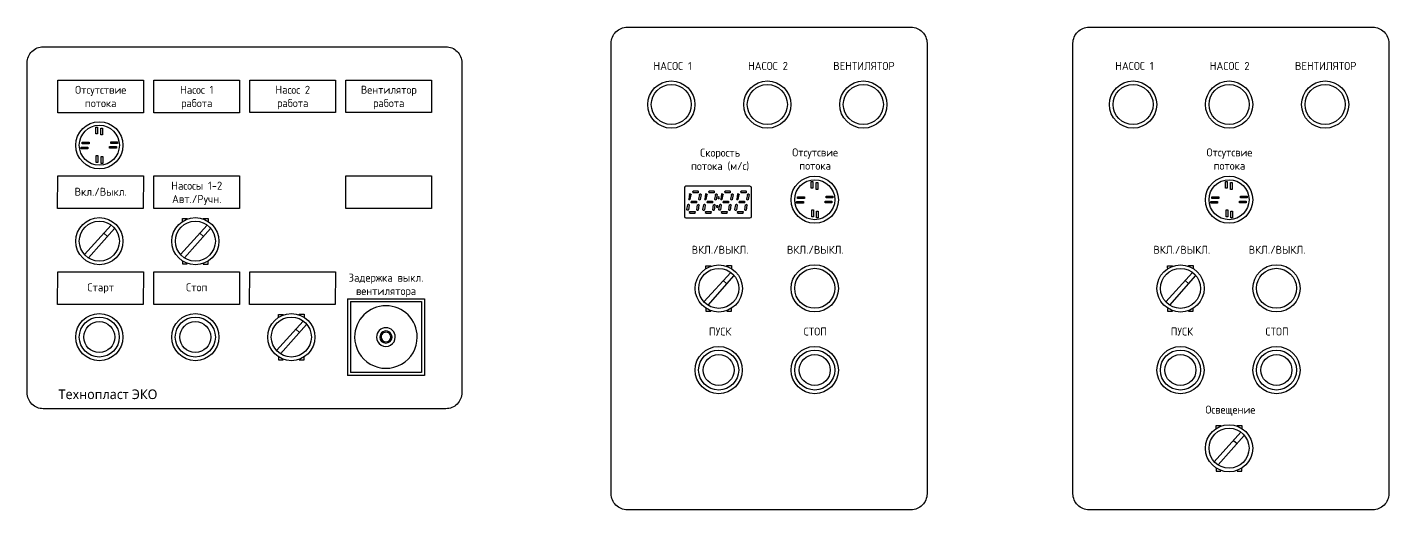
# Model space of a CAD drawing. Extents: x -20 to 2016, y -5898 to 916.
# Drawn here: x 1165 to 2016, y 8 to 310 of the extents above; entities that cross this region are included whole.
import ezdxf

# ---------------------------------------------------------------- set-up
doc = ezdxf.new("R2010")
doc.units = 0
for name, color, linetype in [('HIDDEN', 7, 'Continuous'), ('layer 1', 7, 'Continuous'), ('SYMS', 7, 'Continuous'), ('THICK', 7, 'Continuous')]:
    doc.layers.add(name, color=color, linetype=linetype)
doc.layers.add('text', color=7, linetype='Continuous', lineweight=25)

# ---------------------------------------------------------------- blocks, each defined once
blk = doc.blocks.new('*U35')
at = {"layer": 'SYMS'}
for points in [[(3.76, 5.26), (4.79, 5.26), (4.79, 1.01), (3.76, 1.01)], [(-4.79, -5.26), (-4.79, -4.23), (-0.54, -4.23), (-0.54, -5.26)]]:
    blk.add_lwpolyline(points, close=True, dxfattribs=at)
blk = doc.blocks.new('*U36')
at = {"layer": 'SYMS', "color": 0, "linetype": 'ByBlock', "lineweight": -2, "transparency": 16777216}
blk.add_blockref('*U35', (1204.55, 242.6), dxfattribs=at)
for p, rotation in [((1216.56, 242.4), 270.0000000000001), ((1204.35, 230.59), 89.99999999999999), ((1216.36, 230.39), 180)]:
    blk.add_blockref('*U35', p, dxfattribs=dict(at, rotation=rotation))
blk = doc.blocks.new('*U37')
at = {"layer": 'SYMS'}
for points in [[(3.76, 5.26), (4.79, 5.26), (4.79, 1.01), (3.76, 1.01)], [(-4.79, -5.26), (-4.79, -4.23), (-0.54, -4.23), (-0.54, -5.26)]]:
    blk.add_lwpolyline(points, close=True, dxfattribs=at)
blk = doc.blocks.new('*U38')
at = {"layer": 'SYMS', "color": 0, "linetype": 'ByBlock', "lineweight": -2, "transparency": 16777216}
blk.add_blockref('*U37', (1204.55, 242.6), dxfattribs=at)
for p, rotation in [((1216.56, 242.4), 270.0000000000001), ((1204.35, 230.59), 89.99999999999999), ((1216.36, 230.39), 180)]:
    blk.add_blockref('*U37', p, dxfattribs=dict(at, rotation=rotation))
blk = doc.blocks.new('*U43')
at = {"layer": 'SYMS'}
for points in [[(3.76, 5.26), (4.79, 5.26), (4.79, 1.01), (3.76, 1.01)], [(-4.79, -5.26), (-4.79, -4.23), (-0.54, -4.23), (-0.54, -5.26)]]:
    blk.add_lwpolyline(points, close=True, dxfattribs=at)
blk = doc.blocks.new('*U44')
at = {"layer": 'SYMS', "color": 0, "linetype": 'ByBlock', "lineweight": -2, "transparency": 16777216}
blk.add_blockref('*U43', (1204.55, 242.6), dxfattribs=at)
for p, rotation in [((1216.56, 242.4), 270.0000000000001), ((1204.35, 230.59), 89.99999999999999), ((1216.36, 230.39), 180)]:
    blk.add_blockref('*U43', p, dxfattribs=dict(at, rotation=rotation))

msp = doc.modelspace()

# ---------------------------------------------------------------- linework, layer by layer
at = {"lineweight": 30}
for centre in [(1567.847, 261.946), (1627.847, 261.946), (1687.847, 261.946), (1856.355, 261.946), (1916.355, 261.946), (1976.355, 261.946), (1210.474, 236.456), (1657.458, 202.396), (1916.335, 202.396), (1210.474, 176.456), (1270.474, 176.456), (1597.499, 146.916), (1657.458, 146.958), (1886.007, 146.916), (1945.966, 146.958), (1210.454, 116.456), (1270.454, 116.456), (1330.454, 116.456), (1597.458, 95.823), (1657.458, 95.823), (1885.966, 95.823), (1945.966, 95.823), (1916.335, 46.916)]:
    msp.add_circle(centre, 14.75, dxfattribs=at)
at = {"layer": 'HIDDEN'}
for p, q in [((1365.522, 140.502), (1365.522, 140.502)), ((1367.3, 138.724), (1411.75, 138.724)), ((1367.3, 138.724), (1367.3, 138.724)), ((1367.3, 138.724), (1367.3, 94.274)), ((1367.325, 138.698), (1367.325, 138.698)), ((1367.325, 138.698), (1367.325, 94.299)), ((1367.325, 138.698), (1411.724, 138.698)), ((1411.724, 138.698), (1411.724, 138.698)), ((1411.724, 138.698), (1411.724, 94.299)), ((1411.75, 138.724), (1411.75, 138.724)), ((1411.75, 138.724), (1411.75, 94.274)), ((1413.528, 140.502), (1413.528, 140.502)), ((1369.967, 116.499), (1369.967, 116.499)), ((1383.657, 116.499), (1383.657, 116.499)), ((1386.477, 116.499), (1385.715, 116.499)), ((1385.715, 116.499), (1385.715, 116.499)), ((1393.335, 116.499), (1392.573, 116.499)), ((1393.335, 116.499), (1393.335, 116.499)), ((1395.392, 116.499), (1395.392, 116.499)), ((1409.083, 116.499), (1409.083, 116.499)), ((1411.75, 94.274), (1367.3, 94.274)), ((1367.3, 94.274), (1367.3, 94.274)), ((1367.325, 94.299), (1367.325, 94.299)), ((1411.724, 94.299), (1367.325, 94.299)), ((1411.724, 94.299), (1411.724, 94.299)), ((1411.75, 94.274), (1411.75, 94.274)), ((1365.522, 92.496), (1365.522, 92.496)), ((1413.528, 92.496), (1413.528, 92.496))]:
    msp.add_line(p, q, dxfattribs=at)
for radius, start, end in [(3.81, 0, 180.00002), (3.048, 0, 180.00002), (3.81, 180.00002, 0), (3.048, 180.00002, 0)]:
    msp.add_arc((1389.525, 116.499), radius, start, end, dxfattribs=at)
at = {"layer": 'layer 1', "lineweight": 30}
for points, knots in [([(1567.827, 249.476), (1574.736, 249.476), (1580.339, 255.079), (1580.339, 261.989), (1580.339, 261.989), (1580.339, 268.898), (1574.736, 274.501), (1567.827, 274.501), (1567.827, 274.501), (1560.917, 274.501), (1555.315, 268.898), (1555.315, 261.989), (1555.315, 261.989), (1555.315, 255.079), (1560.917, 249.476), (1567.827, 249.476), (1567.827, 249.476), (1567.827, 249.476), (1567.827, 249.476), (1567.827, 249.476)], [0, 0, 0, 0, 0.2, 0.2, 0.2, 0.2, 0.4, 0.4, 0.4, 0.4, 0.6, 0.6, 0.6, 0.6, 0.8, 0.8, 0.8, 0.8, 1, 1, 1, 1]), ([(1627.827, 249.476), (1634.736, 249.476), (1640.339, 255.079), (1640.339, 261.989), (1640.339, 261.989), (1640.339, 268.898), (1634.736, 274.501), (1627.827, 274.501), (1627.827, 274.501), (1620.917, 274.501), (1615.315, 268.898), (1615.315, 261.989), (1615.315, 261.989), (1615.315, 255.079), (1620.917, 249.476), (1627.827, 249.476), (1627.827, 249.476), (1627.827, 249.476), (1627.827, 249.476), (1627.827, 249.476)], [0, 0, 0, 0, 0.2, 0.2, 0.2, 0.2, 0.4, 0.4, 0.4, 0.4, 0.6, 0.6, 0.6, 0.6, 0.8, 0.8, 0.8, 0.8, 1, 1, 1, 1]), ([(1687.827, 249.476), (1694.736, 249.476), (1700.339, 255.079), (1700.339, 261.989), (1700.339, 261.989), (1700.339, 268.898), (1694.736, 274.501), (1687.827, 274.501), (1687.827, 274.501), (1680.917, 274.501), (1675.315, 268.898), (1675.315, 261.989), (1675.315, 261.989), (1675.315, 255.079), (1680.917, 249.476), (1687.827, 249.476), (1687.827, 249.476), (1687.827, 249.476), (1687.827, 249.476), (1687.827, 249.476)], [0, 0, 0, 0, 0.2, 0.2, 0.2, 0.2, 0.4, 0.4, 0.4, 0.4, 0.6, 0.6, 0.6, 0.6, 0.8, 0.8, 0.8, 0.8, 1, 1, 1, 1]), ([(1856.334, 249.476), (1863.244, 249.476), (1868.847, 255.079), (1868.847, 261.989), (1868.847, 261.989), (1868.847, 268.898), (1863.244, 274.501), (1856.334, 274.501), (1856.334, 274.501), (1849.425, 274.501), (1843.823, 268.898), (1843.823, 261.989), (1843.823, 261.989), (1843.823, 255.079), (1849.425, 249.476), (1856.334, 249.476), (1856.334, 249.476), (1856.334, 249.476), (1856.334, 249.476), (1856.334, 249.476)], [0, 0, 0, 0, 0.2, 0.2, 0.2, 0.2, 0.4, 0.4, 0.4, 0.4, 0.6, 0.6, 0.6, 0.6, 0.8, 0.8, 0.8, 0.8, 1, 1, 1, 1]), ([(1916.334, 249.476), (1923.244, 249.476), (1928.847, 255.079), (1928.847, 261.989), (1928.847, 261.989), (1928.847, 268.898), (1923.244, 274.501), (1916.334, 274.501), (1916.334, 274.501), (1909.425, 274.501), (1903.823, 268.898), (1903.823, 261.989), (1903.823, 261.989), (1903.823, 255.079), (1909.425, 249.476), (1916.334, 249.476), (1916.334, 249.476), (1916.334, 249.476), (1916.334, 249.476), (1916.334, 249.476)], [0, 0, 0, 0, 0.2, 0.2, 0.2, 0.2, 0.4, 0.4, 0.4, 0.4, 0.6, 0.6, 0.6, 0.6, 0.8, 0.8, 0.8, 0.8, 1, 1, 1, 1]), ([(1976.334, 249.476), (1983.244, 249.476), (1988.847, 255.079), (1988.847, 261.989), (1988.847, 261.989), (1988.847, 268.898), (1983.244, 274.501), (1976.334, 274.501), (1976.334, 274.501), (1969.425, 274.501), (1963.823, 268.898), (1963.823, 261.989), (1963.823, 261.989), (1963.823, 255.079), (1969.425, 249.476), (1976.334, 249.476), (1976.334, 249.476), (1976.334, 249.476), (1976.334, 249.476), (1976.334, 249.476)], [0, 0, 0, 0, 0.2, 0.2, 0.2, 0.2, 0.4, 0.4, 0.4, 0.4, 0.6, 0.6, 0.6, 0.6, 0.8, 0.8, 0.8, 0.8, 1, 1, 1, 1]), ([(1210.453, 223.986), (1217.363, 223.986), (1222.966, 229.589), (1222.966, 236.499), (1222.966, 236.499), (1222.966, 243.408), (1217.363, 249.011), (1210.453, 249.011), (1210.453, 249.011), (1203.544, 249.011), (1197.942, 243.408), (1197.942, 236.499), (1197.942, 236.499), (1197.942, 229.589), (1203.544, 223.986), (1210.453, 223.986), (1210.453, 223.986), (1210.453, 223.986), (1210.453, 223.986), (1210.453, 223.986)], [0, 0, 0, 0, 0.2, 0.2, 0.2, 0.2, 0.4, 0.4, 0.4, 0.4, 0.6, 0.6, 0.6, 0.6, 0.8, 0.8, 0.8, 0.8, 1, 1, 1, 1]), ([(1657.437, 189.926), (1664.346, 189.926), (1669.949, 195.529), (1669.949, 202.438), (1669.949, 202.438), (1669.949, 209.348), (1664.346, 214.951), (1657.437, 214.951), (1657.437, 214.951), (1650.527, 214.951), (1644.925, 209.348), (1644.925, 202.438), (1644.925, 202.438), (1644.925, 195.529), (1650.527, 189.926), (1657.437, 189.926), (1657.437, 189.926), (1657.437, 189.926), (1657.437, 189.926), (1657.437, 189.926)], [0, 0, 0, 0, 0.2, 0.2, 0.2, 0.2, 0.4, 0.4, 0.4, 0.4, 0.6, 0.6, 0.6, 0.6, 0.8, 0.8, 0.8, 0.8, 1, 1, 1, 1]), ([(1916.314, 189.926), (1923.223, 189.926), (1928.826, 195.529), (1928.826, 202.438), (1928.826, 202.438), (1928.826, 209.348), (1923.223, 214.951), (1916.314, 214.951), (1916.314, 214.951), (1909.404, 214.951), (1903.802, 209.348), (1903.802, 202.438), (1903.802, 202.438), (1903.802, 195.529), (1909.404, 189.926), (1916.314, 189.926), (1916.314, 189.926), (1916.314, 189.926), (1916.314, 189.926), (1916.314, 189.926)], [0, 0, 0, 0, 0.2, 0.2, 0.2, 0.2, 0.4, 0.4, 0.4, 0.4, 0.6, 0.6, 0.6, 0.6, 0.8, 0.8, 0.8, 0.8, 1, 1, 1, 1]), ([(1210.453, 163.986), (1217.363, 163.986), (1222.966, 169.589), (1222.966, 176.499), (1222.966, 176.499), (1222.966, 183.408), (1217.363, 189.011), (1210.453, 189.011), (1210.453, 189.011), (1203.544, 189.011), (1197.942, 183.408), (1197.942, 176.499), (1197.942, 176.499), (1197.942, 169.589), (1203.544, 163.986), (1210.453, 163.986), (1210.453, 163.986), (1210.453, 163.986), (1210.453, 163.986), (1210.453, 163.986)], [0, 0, 0, 0, 0.2, 0.2, 0.2, 0.2, 0.4, 0.4, 0.4, 0.4, 0.6, 0.6, 0.6, 0.6, 0.8, 0.8, 0.8, 0.8, 1, 1, 1, 1]), ([(1270.453, 163.986), (1277.363, 163.986), (1282.966, 169.589), (1282.966, 176.499), (1282.966, 176.499), (1282.966, 183.408), (1277.363, 189.011), (1270.453, 189.011), (1270.453, 189.011), (1263.544, 189.011), (1257.942, 183.408), (1257.942, 176.499), (1257.942, 176.499), (1257.942, 169.589), (1263.544, 163.986), (1270.453, 163.986), (1270.453, 163.986), (1270.453, 163.986), (1270.453, 163.986), (1270.453, 163.986)], [0, 0, 0, 0, 0.2, 0.2, 0.2, 0.2, 0.4, 0.4, 0.4, 0.4, 0.6, 0.6, 0.6, 0.6, 0.8, 0.8, 0.8, 0.8, 1, 1, 1, 1]), ([(1262.494, 188.861), (1262.449, 189.002), (1262.424, 189.154), (1262.424, 189.312), (1262.424, 189.312), (1262.424, 189.312), (1262.424, 190.68), (1262.424, 190.68), (1262.424, 190.68), (1265.418, 190.68), (1265.418, 190.68), (1265.418, 190.68), (1265.418, 190.68), (1265.418, 190.522), (1265.418, 190.313)], [0.79838678, 0.79838678, 0.79838678, 0.79838678, 0.83333333, 0.83333333, 0.83333333, 0.83333334, 1, 1, 1, 1.16666667, 1.16666667, 1.16666667, 1.16666668, 1.22338187, 1.22338187, 1.22338187, 1.22338187]), ([(1275.431, 190.325), (1275.431, 190.544), (1275.431, 190.712), (1275.431, 190.712), (1275.431, 190.712), (1278.425, 190.712), (1278.425, 190.712), (1278.425, 190.712), (1278.425, 190.712), (1278.425, 189.328), (1278.425, 189.328), (1278.425, 189.328), (1278.425, 189.173), (1278.402, 189.023), (1278.359, 188.883)], [0.94192523, 0.94192523, 0.94192523, 0.94192523, 1, 1, 1, 1.16666667, 1.16666667, 1.16666667, 1.16666668, 1.33333333, 1.33333333, 1.33333333, 1.33333334, 1.36735949, 1.36735949, 1.36735949, 1.36735949]), ([(1262.499, 164.049), (1262.451, 163.903), (1262.424, 163.746), (1262.424, 163.583), (1262.424, 163.583), (1262.424, 163.583), (1262.424, 162.215), (1262.424, 162.215), (1262.424, 162.215), (1265.418, 162.215), (1265.418, 162.215), (1265.418, 162.215), (1265.418, 162.215), (1265.418, 162.383), (1265.418, 162.6)], [0.79717894, 0.79717894, 0.79717894, 0.79717894, 0.83333333, 0.83333333, 0.83333333, 0.83333334, 1, 1, 1, 1.16666667, 1.16666667, 1.16666667, 1.16666668, 1.2249662, 1.2249662, 1.2249662, 1.2249662]), ([(1275.431, 162.564), (1275.431, 162.348), (1275.431, 162.183), (1275.431, 162.183), (1275.431, 162.183), (1278.425, 162.183), (1278.425, 162.183), (1278.425, 162.183), (1278.425, 162.183), (1278.425, 163.567), (1278.425, 163.567), (1278.425, 163.567), (1278.425, 163.716), (1278.404, 163.859), (1278.364, 163.994)], [0.94242992, 0.94242992, 0.94242992, 0.94242992, 1, 1, 1, 1.16666667, 1.16666667, 1.16666667, 1.16666668, 1.33333333, 1.33333333, 1.33333333, 1.33333334, 1.36591549, 1.36591549, 1.36591549, 1.36591549]), ([(1597.478, 134.446), (1604.388, 134.446), (1609.991, 140.049), (1609.991, 146.958), (1609.991, 146.958), (1609.991, 153.868), (1604.388, 159.471), (1597.478, 159.471), (1597.478, 159.471), (1590.569, 159.471), (1584.967, 153.868), (1584.967, 146.958), (1584.967, 146.958), (1584.967, 140.049), (1590.569, 134.446), (1597.478, 134.446), (1597.478, 134.446), (1597.478, 134.446), (1597.478, 134.446), (1597.478, 134.446)], [0, 0, 0, 0, 0.2, 0.2, 0.2, 0.2, 0.4, 0.4, 0.4, 0.4, 0.6, 0.6, 0.6, 0.6, 0.8, 0.8, 0.8, 0.8, 1, 1, 1, 1]), ([(1589.519, 159.321), (1589.474, 159.462), (1589.449, 159.614), (1589.449, 159.772), (1589.449, 159.772), (1589.449, 159.772), (1589.449, 161.14), (1589.449, 161.14), (1589.449, 161.14), (1592.443, 161.14), (1592.443, 161.14), (1592.443, 161.14), (1592.443, 161.14), (1592.443, 160.981), (1592.443, 160.772)], [0.79838678, 0.79838678, 0.79838678, 0.79838678, 0.83333333, 0.83333333, 0.83333333, 0.83333334, 1, 1, 1, 1.16666667, 1.16666667, 1.16666667, 1.16666668, 1.22338187, 1.22338187, 1.22338187, 1.22338187]), ([(1602.456, 160.785), (1602.456, 161.004), (1602.456, 161.172), (1602.456, 161.172), (1602.456, 161.172), (1605.45, 161.172), (1605.45, 161.172), (1605.45, 161.172), (1605.45, 161.172), (1605.45, 159.788), (1605.45, 159.788), (1605.45, 159.788), (1605.45, 159.632), (1605.427, 159.483), (1605.384, 159.343)], [0.94192523, 0.94192523, 0.94192523, 0.94192523, 1, 1, 1, 1.16666667, 1.16666667, 1.16666667, 1.16666668, 1.33333333, 1.33333333, 1.33333333, 1.33333334, 1.36735949, 1.36735949, 1.36735949, 1.36735949]), ([(1657.437, 134.488), (1664.346, 134.488), (1669.949, 140.091), (1669.949, 147.001), (1669.949, 147.001), (1669.949, 153.91), (1664.346, 159.513), (1657.437, 159.513), (1657.437, 159.513), (1650.527, 159.513), (1644.925, 153.91), (1644.925, 147.001), (1644.925, 147.001), (1644.925, 140.091), (1650.527, 134.488), (1657.437, 134.488), (1657.437, 134.488), (1657.437, 134.488), (1657.437, 134.488), (1657.437, 134.488)], [0, 0, 0, 0, 0.2, 0.2, 0.2, 0.2, 0.4, 0.4, 0.4, 0.4, 0.6, 0.6, 0.6, 0.6, 0.8, 0.8, 0.8, 0.8, 1, 1, 1, 1]), ([(1885.986, 134.446), (1892.896, 134.446), (1898.498, 140.049), (1898.498, 146.958), (1898.498, 146.958), (1898.498, 153.868), (1892.896, 159.471), (1885.986, 159.471), (1885.986, 159.471), (1879.077, 159.471), (1873.474, 153.868), (1873.474, 146.958), (1873.474, 146.958), (1873.474, 140.049), (1879.077, 134.446), (1885.986, 134.446), (1885.986, 134.446), (1885.986, 134.446), (1885.986, 134.446), (1885.986, 134.446)], [0, 0, 0, 0, 0.2, 0.2, 0.2, 0.2, 0.4, 0.4, 0.4, 0.4, 0.6, 0.6, 0.6, 0.6, 0.8, 0.8, 0.8, 0.8, 1, 1, 1, 1]), ([(1878.027, 159.321), (1877.982, 159.462), (1877.957, 159.614), (1877.957, 159.772), (1877.957, 159.772), (1877.957, 159.772), (1877.957, 161.14), (1877.957, 161.14), (1877.957, 161.14), (1880.951, 161.14), (1880.951, 161.14), (1880.951, 161.14), (1880.951, 161.14), (1880.951, 160.981), (1880.951, 160.772)], [0.79838678, 0.79838678, 0.79838678, 0.79838678, 0.83333333, 0.83333333, 0.83333333, 0.83333334, 1, 1, 1, 1.16666667, 1.16666667, 1.16666667, 1.16666668, 1.22338187, 1.22338187, 1.22338187, 1.22338187]), ([(1890.963, 160.785), (1890.963, 161.004), (1890.963, 161.172), (1890.963, 161.172), (1890.963, 161.172), (1893.958, 161.172), (1893.958, 161.172), (1893.958, 161.172), (1893.958, 161.172), (1893.958, 159.788), (1893.958, 159.788), (1893.958, 159.788), (1893.958, 159.632), (1893.934, 159.483), (1893.892, 159.343)], [0.94192523, 0.94192523, 0.94192523, 0.94192523, 1, 1, 1, 1.16666667, 1.16666667, 1.16666667, 1.16666668, 1.33333333, 1.33333333, 1.33333333, 1.33333334, 1.36735949, 1.36735949, 1.36735949, 1.36735949]), ([(1945.945, 134.488), (1952.854, 134.488), (1958.457, 140.091), (1958.457, 147.001), (1958.457, 147.001), (1958.457, 153.91), (1952.854, 159.513), (1945.945, 159.513), (1945.945, 159.513), (1939.035, 159.513), (1933.433, 153.91), (1933.433, 147.001), (1933.433, 147.001), (1933.433, 140.091), (1939.035, 134.488), (1945.945, 134.488), (1945.945, 134.488), (1945.945, 134.488), (1945.945, 134.488), (1945.945, 134.488)], [0, 0, 0, 0, 0.2, 0.2, 0.2, 0.2, 0.4, 0.4, 0.4, 0.4, 0.6, 0.6, 0.6, 0.6, 0.8, 0.8, 0.8, 0.8, 1, 1, 1, 1]), ([(1210.433, 103.986), (1217.342, 103.986), (1222.945, 109.589), (1222.945, 116.499), (1222.945, 116.499), (1222.945, 123.408), (1217.342, 129.011), (1210.433, 129.011), (1210.433, 129.011), (1203.523, 129.011), (1197.921, 123.408), (1197.921, 116.499), (1197.921, 116.499), (1197.921, 109.589), (1203.523, 103.986), (1210.433, 103.986), (1210.433, 103.986), (1210.433, 103.986), (1210.433, 103.986), (1210.433, 103.986)], [0, 0, 0, 0, 0.2, 0.2, 0.2, 0.2, 0.4, 0.4, 0.4, 0.4, 0.6, 0.6, 0.6, 0.6, 0.8, 0.8, 0.8, 0.8, 1, 1, 1, 1]), ([(1270.433, 103.986), (1277.342, 103.986), (1282.945, 109.589), (1282.945, 116.499), (1282.945, 116.499), (1282.945, 123.408), (1277.342, 129.011), (1270.433, 129.011), (1270.433, 129.011), (1263.523, 129.011), (1257.921, 123.408), (1257.921, 116.499), (1257.921, 116.499), (1257.921, 109.589), (1263.523, 103.986), (1270.433, 103.986), (1270.433, 103.986), (1270.433, 103.986), (1270.433, 103.986), (1270.433, 103.986)], [0, 0, 0, 0, 0.2, 0.2, 0.2, 0.2, 0.4, 0.4, 0.4, 0.4, 0.6, 0.6, 0.6, 0.6, 0.8, 0.8, 0.8, 0.8, 1, 1, 1, 1]), ([(1330.433, 103.986), (1337.342, 103.986), (1342.945, 109.589), (1342.945, 116.499), (1342.945, 116.499), (1342.945, 123.408), (1337.342, 129.011), (1330.433, 129.011), (1330.433, 129.011), (1323.523, 129.011), (1317.921, 123.408), (1317.921, 116.499), (1317.921, 116.499), (1317.921, 109.589), (1323.523, 103.986), (1330.433, 103.986), (1330.433, 103.986), (1330.433, 103.986), (1330.433, 103.986), (1330.433, 103.986)], [0, 0, 0, 0, 0.2, 0.2, 0.2, 0.2, 0.4, 0.4, 0.4, 0.4, 0.6, 0.6, 0.6, 0.6, 0.8, 0.8, 0.8, 0.8, 1, 1, 1, 1]), ([(1322.473, 128.861), (1322.428, 129.002), (1322.404, 129.154), (1322.404, 129.312), (1322.404, 129.312), (1322.404, 129.312), (1322.404, 130.68), (1322.404, 130.68), (1322.404, 130.68), (1325.397, 130.68), (1325.397, 130.68), (1325.397, 130.68), (1325.397, 130.68), (1325.397, 130.522), (1325.397, 130.313)], [0.79838678, 0.79838678, 0.79838678, 0.79838678, 0.83333333, 0.83333333, 0.83333333, 0.83333334, 1, 1, 1, 1.16666667, 1.16666667, 1.16666667, 1.16666668, 1.22338187, 1.22338187, 1.22338187, 1.22338187]), ([(1335.41, 130.325), (1335.41, 130.544), (1335.41, 130.712), (1335.41, 130.712), (1335.41, 130.712), (1338.404, 130.712), (1338.404, 130.712), (1338.404, 130.712), (1338.404, 130.712), (1338.404, 129.328), (1338.404, 129.328), (1338.404, 129.328), (1338.404, 129.173), (1338.381, 129.023), (1338.338, 128.883)], [0.94192523, 0.94192523, 0.94192523, 0.94192523, 1, 1, 1, 1.16666667, 1.16666667, 1.16666667, 1.16666668, 1.33333333, 1.33333333, 1.33333333, 1.33333334, 1.36735949, 1.36735949, 1.36735949, 1.36735949]), ([(1589.524, 134.508), (1589.476, 134.363), (1589.449, 134.206), (1589.449, 134.043), (1589.449, 134.043), (1589.449, 134.043), (1589.449, 132.675), (1589.449, 132.675), (1589.449, 132.675), (1592.443, 132.675), (1592.443, 132.675), (1592.443, 132.675), (1592.443, 132.675), (1592.443, 132.842), (1592.443, 133.06)], [0.79717894, 0.79717894, 0.79717894, 0.79717894, 0.83333333, 0.83333333, 0.83333333, 0.83333334, 1, 1, 1, 1.16666667, 1.16666667, 1.16666667, 1.16666668, 1.2249662, 1.2249662, 1.2249662, 1.2249662]), ([(1602.456, 133.024), (1602.456, 132.808), (1602.456, 132.642), (1602.456, 132.642), (1602.456, 132.642), (1605.45, 132.642), (1605.45, 132.642), (1605.45, 132.642), (1605.45, 132.642), (1605.45, 134.027), (1605.45, 134.027), (1605.45, 134.027), (1605.45, 134.176), (1605.429, 134.319), (1605.389, 134.454)], [0.94242992, 0.94242992, 0.94242992, 0.94242992, 1, 1, 1, 1.16666667, 1.16666667, 1.16666667, 1.16666668, 1.33333333, 1.33333333, 1.33333333, 1.33333334, 1.36591549, 1.36591549, 1.36591549, 1.36591549]), ([(1878.031, 134.508), (1877.983, 134.363), (1877.957, 134.206), (1877.957, 134.043), (1877.957, 134.043), (1877.957, 134.043), (1877.957, 132.675), (1877.957, 132.675), (1877.957, 132.675), (1880.951, 132.675), (1880.951, 132.675), (1880.951, 132.675), (1880.951, 132.675), (1880.951, 132.842), (1880.951, 133.06)], [0.79717894, 0.79717894, 0.79717894, 0.79717894, 0.83333333, 0.83333333, 0.83333333, 0.83333334, 1, 1, 1, 1.16666667, 1.16666667, 1.16666667, 1.16666668, 1.2249662, 1.2249662, 1.2249662, 1.2249662]), ([(1890.963, 133.024), (1890.963, 132.808), (1890.963, 132.642), (1890.963, 132.642), (1890.963, 132.642), (1893.958, 132.642), (1893.958, 132.642), (1893.958, 132.642), (1893.958, 132.642), (1893.958, 134.027), (1893.958, 134.027), (1893.958, 134.027), (1893.958, 134.176), (1893.936, 134.319), (1893.897, 134.454)], [0.94242992, 0.94242992, 0.94242992, 0.94242992, 1, 1, 1, 1.16666667, 1.16666667, 1.16666667, 1.16666668, 1.33333333, 1.33333333, 1.33333333, 1.33333334, 1.36591549, 1.36591549, 1.36591549, 1.36591549]), ([(1322.478, 104.049), (1322.43, 103.903), (1322.404, 103.746), (1322.404, 103.583), (1322.404, 103.583), (1322.404, 103.583), (1322.404, 102.215), (1322.404, 102.215), (1322.404, 102.215), (1325.397, 102.215), (1325.397, 102.215), (1325.397, 102.215), (1325.397, 102.215), (1325.397, 102.383), (1325.397, 102.6)], [0.79717894, 0.79717894, 0.79717894, 0.79717894, 0.83333333, 0.83333333, 0.83333333, 0.83333334, 1, 1, 1, 1.16666667, 1.16666667, 1.16666667, 1.16666668, 1.2249662, 1.2249662, 1.2249662, 1.2249662]), ([(1335.41, 102.564), (1335.41, 102.348), (1335.41, 102.183), (1335.41, 102.183), (1335.41, 102.183), (1338.404, 102.183), (1338.404, 102.183), (1338.404, 102.183), (1338.404, 102.183), (1338.404, 103.567), (1338.404, 103.567), (1338.404, 103.567), (1338.404, 103.716), (1338.383, 103.859), (1338.344, 103.994)], [0.94242992, 0.94242992, 0.94242992, 0.94242992, 1, 1, 1, 1.16666667, 1.16666667, 1.16666667, 1.16666668, 1.33333333, 1.33333333, 1.33333333, 1.33333334, 1.36591549, 1.36591549, 1.36591549, 1.36591549]), ([(1597.437, 83.353), (1604.346, 83.353), (1609.949, 88.956), (1609.949, 95.865), (1609.949, 95.865), (1609.949, 102.775), (1604.346, 108.377), (1597.437, 108.377), (1597.437, 108.377), (1590.527, 108.377), (1584.925, 102.775), (1584.925, 95.865), (1584.925, 95.865), (1584.925, 88.956), (1590.527, 83.353), (1597.437, 83.353), (1597.437, 83.353), (1597.437, 83.353), (1597.437, 83.353), (1597.437, 83.353)], [0, 0, 0, 0, 0.2, 0.2, 0.2, 0.2, 0.4, 0.4, 0.4, 0.4, 0.6, 0.6, 0.6, 0.6, 0.8, 0.8, 0.8, 0.8, 1, 1, 1, 1]), ([(1657.437, 83.353), (1664.346, 83.353), (1669.949, 88.956), (1669.949, 95.865), (1669.949, 95.865), (1669.949, 102.775), (1664.346, 108.377), (1657.437, 108.377), (1657.437, 108.377), (1650.527, 108.377), (1644.925, 102.775), (1644.925, 95.865), (1644.925, 95.865), (1644.925, 88.956), (1650.527, 83.353), (1657.437, 83.353), (1657.437, 83.353), (1657.437, 83.353), (1657.437, 83.353), (1657.437, 83.353)], [0, 0, 0, 0, 0.2, 0.2, 0.2, 0.2, 0.4, 0.4, 0.4, 0.4, 0.6, 0.6, 0.6, 0.6, 0.8, 0.8, 0.8, 0.8, 1, 1, 1, 1]), ([(1885.945, 83.353), (1892.854, 83.353), (1898.457, 88.956), (1898.457, 95.865), (1898.457, 95.865), (1898.457, 102.775), (1892.854, 108.377), (1885.945, 108.377), (1885.945, 108.377), (1879.035, 108.377), (1873.433, 102.775), (1873.433, 95.865), (1873.433, 95.865), (1873.433, 88.956), (1879.035, 83.353), (1885.945, 83.353), (1885.945, 83.353), (1885.945, 83.353), (1885.945, 83.353), (1885.945, 83.353)], [0, 0, 0, 0, 0.2, 0.2, 0.2, 0.2, 0.4, 0.4, 0.4, 0.4, 0.6, 0.6, 0.6, 0.6, 0.8, 0.8, 0.8, 0.8, 1, 1, 1, 1]), ([(1945.945, 83.353), (1952.854, 83.353), (1958.457, 88.956), (1958.457, 95.865), (1958.457, 95.865), (1958.457, 102.775), (1952.854, 108.377), (1945.945, 108.377), (1945.945, 108.377), (1939.035, 108.377), (1933.433, 102.775), (1933.433, 95.865), (1933.433, 95.865), (1933.433, 88.956), (1939.035, 83.353), (1945.945, 83.353), (1945.945, 83.353), (1945.945, 83.353), (1945.945, 83.353), (1945.945, 83.353)], [0, 0, 0, 0, 0.2, 0.2, 0.2, 0.2, 0.4, 0.4, 0.4, 0.4, 0.6, 0.6, 0.6, 0.6, 0.8, 0.8, 0.8, 0.8, 1, 1, 1, 1]), ([(1908.354, 59.321), (1908.309, 59.462), (1908.285, 59.614), (1908.285, 59.772), (1908.285, 59.772), (1908.285, 59.772), (1908.285, 61.14), (1908.285, 61.14), (1908.285, 61.14), (1911.278, 61.14), (1911.278, 61.14), (1911.278, 61.14), (1911.278, 61.14), (1911.278, 60.981), (1911.278, 60.772)], [0.79838678, 0.79838678, 0.79838678, 0.79838678, 0.83333333, 0.83333333, 0.83333333, 0.83333334, 1, 1, 1, 1.16666667, 1.16666667, 1.16666667, 1.16666668, 1.22338187, 1.22338187, 1.22338187, 1.22338187]), ([(1921.291, 60.785), (1921.291, 61.004), (1921.291, 61.172), (1921.291, 61.172), (1921.291, 61.172), (1924.285, 61.172), (1924.285, 61.172), (1924.285, 61.172), (1924.285, 61.172), (1924.285, 59.788), (1924.285, 59.788), (1924.285, 59.788), (1924.285, 59.632), (1924.262, 59.483), (1924.219, 59.343)], [0.94192523, 0.94192523, 0.94192523, 0.94192523, 1, 1, 1, 1.16666667, 1.16666667, 1.16666667, 1.16666668, 1.33333333, 1.33333333, 1.33333333, 1.33333334, 1.36735949, 1.36735949, 1.36735949, 1.36735949]), ([(1916.314, 34.446), (1923.223, 34.446), (1928.826, 40.049), (1928.826, 46.958), (1928.826, 46.958), (1928.826, 53.868), (1923.223, 59.471), (1916.314, 59.471), (1916.314, 59.471), (1909.404, 59.471), (1903.802, 53.868), (1903.802, 46.958), (1903.802, 46.958), (1903.802, 40.049), (1909.404, 34.446), (1916.314, 34.446), (1916.314, 34.446), (1916.314, 34.446), (1916.314, 34.446), (1916.314, 34.446)], [0, 0, 0, 0, 0.2, 0.2, 0.2, 0.2, 0.4, 0.4, 0.4, 0.4, 0.6, 0.6, 0.6, 0.6, 0.8, 0.8, 0.8, 0.8, 1, 1, 1, 1]), ([(1908.359, 34.508), (1908.311, 34.363), (1908.285, 34.206), (1908.285, 34.043), (1908.285, 34.043), (1908.285, 34.043), (1908.285, 32.675), (1908.285, 32.675), (1908.285, 32.675), (1911.278, 32.675), (1911.278, 32.675), (1911.278, 32.675), (1911.278, 32.675), (1911.278, 32.842), (1911.278, 33.06)], [0.79717894, 0.79717894, 0.79717894, 0.79717894, 0.83333333, 0.83333333, 0.83333333, 0.83333334, 1, 1, 1, 1.16666667, 1.16666667, 1.16666667, 1.16666668, 1.2249662, 1.2249662, 1.2249662, 1.2249662]), ([(1921.291, 33.024), (1921.291, 32.808), (1921.291, 32.642), (1921.291, 32.642), (1921.291, 32.642), (1924.285, 32.642), (1924.285, 32.642), (1924.285, 32.642), (1924.285, 32.642), (1924.285, 34.027), (1924.285, 34.027), (1924.285, 34.027), (1924.285, 34.176), (1924.264, 34.319), (1924.225, 34.454)], [0.94242992, 0.94242992, 0.94242992, 0.94242992, 1, 1, 1, 1.16666667, 1.16666667, 1.16666667, 1.16666668, 1.33333333, 1.33333333, 1.33333333, 1.33333334, 1.36591549, 1.36591549, 1.36591549, 1.36591549])]:
    msp.add_open_spline(points, degree=3, knots=knots, dxfattribs=at)
at = {"layer": 'SYMS'}
for p, q in [((1201.213, 168.063), (1217.9, 186.486)), ((1203.736, 165.994), (1219.992, 184.485)), ((1213.307, 181.414), (1215.555, 179.438)), ((1261.213, 168.063), (1277.9, 186.486)), ((1263.736, 165.994), (1279.992, 184.485)), ((1273.307, 181.414), (1275.555, 179.438)), ((1588.238, 138.523), (1604.925, 156.946)), ((1590.761, 136.453), (1607.017, 154.944)), ((1876.746, 138.523), (1893.433, 156.946)), ((1879.269, 136.453), (1895.525, 154.944)), ((1600.332, 151.874), (1602.58, 149.897)), ((1888.839, 151.874), (1891.088, 149.897)), ((1321.213, 108.021), (1337.9, 126.444)), ((1323.736, 105.951), (1339.992, 124.442)), ((1333.307, 121.372), (1335.555, 119.395)), ((1907.074, 38.523), (1923.761, 56.946)), ((1909.597, 36.453), (1925.852, 54.944)), ((1919.167, 51.874), (1921.415, 49.897))]:
    msp.add_line(p, q, dxfattribs=at)
for points in [[(1540.306, 310.357), (1717.604, 310.357, -0.4142136), (1727.604, 300.357), (1727.604, 18.415, -0.4142136), (1717.604, 8.415), (1540.306, 8.415, -0.4142136), (1530.306, 18.415), (1530.306, 300.357, -0.4142136)], [(1828.813, 310.357), (2006.112, 310.357, -0.4142136), (2016.112, 300.357), (2016.112, 18.415, -0.4142136), (2006.112, 8.415), (1828.813, 8.415, -0.4142136), (1818.813, 18.415), (1818.813, 300.357, -0.4142136)], [(1175.405, 298.124), (1426.937, 298.124, -0.4142136), (1436.937, 288.124), (1436.937, 81.655, -0.4142136), (1426.937, 71.655), (1175.405, 71.655, -0.4142136), (1165.405, 81.655), (1165.405, 288.124, -0.4142136)]]:
    msp.add_lwpolyline(points, format="xyb", close=True, dxfattribs=at)
for points in [[(1184.503, 277.226), (1238.032, 277.226), (1237.961, 256.882), (1184.432, 256.882)], [(1244.503, 277.226), (1298.032, 277.226), (1297.961, 256.882), (1244.432, 256.882)], [(1304.482, 277.268), (1358.011, 277.268), (1357.94, 256.924), (1304.411, 256.924)], [(1364.482, 277.268), (1418.011, 277.268), (1417.94, 256.924), (1364.411, 256.924)], [(1184.482, 217.268), (1238.011, 217.268), (1237.94, 196.924), (1184.411, 196.924)], [(1244.482, 217.268), (1298.011, 217.268), (1297.94, 196.924), (1244.411, 196.924)], [(1364.461, 217.31), (1417.991, 217.31), (1417.92, 196.966), (1364.39, 196.966)], [(1184.482, 157.226), (1238.011, 157.226), (1237.94, 136.882), (1184.411, 136.882)], [(1244.482, 157.226), (1298.011, 157.226), (1297.94, 136.882), (1244.411, 136.882)], [(1304.441, 157.31), (1357.97, 157.31), (1357.899, 136.966), (1304.37, 136.966)]]:
    msp.add_lwpolyline(points, close=True, dxfattribs=at)
for centre in [(1210.433, 116.499), (1270.433, 116.499), (1597.437, 95.865), (1657.437, 95.865), (1885.945, 95.865), (1945.945, 95.865)]:
    msp.add_circle(centre, 9.69, dxfattribs=at)
at = {"layer": 'text'}
for p, q in [((1575.973, 209.81), (1575.973, 192.01)), ((1616.973, 210.81), (1576.973, 210.81)), ((1579.218, 205.874), (1578.68, 202.821)), ((1580.041, 205.932), (1579.45, 206.036)), ((1579.665, 202.648), (1580.203, 205.7)), ((1581.25, 207.585), (1581.25, 206.985)), ((1584.55, 207.785), (1581.45, 207.785)), ((1584.55, 206.785), (1581.45, 206.785)), ((1584.75, 206.985), (1584.75, 207.585)), ((1585.446, 205.778), (1584.908, 202.725)), ((1586.269, 205.836), (1585.678, 205.94)), ((1586.431, 205.604), (1585.893, 202.551)), ((1589.218, 205.874), (1588.68, 202.821)), ((1590.041, 205.932), (1589.45, 206.036)), ((1589.665, 202.648), (1590.203, 205.7)), ((1591.25, 207.585), (1591.25, 206.985)), ((1594.55, 207.785), (1591.45, 207.785)), ((1594.55, 206.785), (1591.45, 206.785)), ((1594.75, 206.985), (1594.75, 207.585)), ((1595.446, 205.778), (1594.908, 202.725)), ((1596.269, 205.836), (1595.678, 205.94)), ((1596.431, 205.604), (1595.893, 202.551)), ((1599.218, 205.874), (1598.68, 202.821)), ((1600.041, 205.932), (1599.45, 206.036)), ((1599.665, 202.648), (1600.203, 205.7)), ((1601.25, 207.585), (1601.25, 206.985)), ((1604.55, 207.785), (1601.45, 207.785)), ((1604.55, 206.785), (1601.45, 206.785)), ((1604.75, 206.985), (1604.75, 207.585)), ((1605.446, 205.778), (1604.908, 202.725)), ((1606.269, 205.836), (1605.678, 205.94)), ((1606.431, 205.604), (1605.893, 202.551)), ((1609.218, 205.874), (1608.68, 202.821)), ((1610.041, 205.932), (1609.45, 206.036)), ((1609.665, 202.648), (1610.203, 205.7)), ((1611.25, 207.585), (1611.25, 206.985)), ((1614.55, 207.785), (1611.45, 207.785)), ((1614.55, 206.785), (1611.45, 206.785)), ((1614.75, 206.985), (1614.75, 207.585)), ((1615.446, 205.778), (1614.908, 202.725)), ((1616.269, 205.836), (1615.678, 205.94)), ((1616.431, 205.604), (1615.893, 202.551)), ((1617.973, 192.01), (1617.973, 209.81)), ((1577.515, 196.216), (1578.054, 199.268)), ((1578.268, 195.88), (1577.678, 195.984)), ((1578.876, 199.326), (1578.285, 199.431)), ((1579.038, 199.095), (1578.5, 196.042)), ((1578.842, 202.589), (1579.433, 202.485)), ((1580.223, 201.21), (1580.223, 200.61)), ((1580.423, 201.41), (1583.523, 201.41)), ((1583.523, 200.41), (1580.423, 200.41)), ((1583.723, 200.61), (1583.723, 201.21)), ((1583.743, 196.119), (1584.282, 199.172)), ((1583.906, 195.888), (1584.496, 195.784)), ((1585.104, 199.23), (1584.513, 199.335)), ((1584.728, 195.946), (1585.266, 198.999)), ((1585.07, 202.493), (1585.661, 202.389)), ((1587.515, 196.216), (1588.054, 199.268)), ((1587.678, 195.984), (1588.268, 195.88)), ((1588.876, 199.326), (1588.285, 199.431)), ((1589.038, 199.095), (1588.5, 196.042)), ((1588.842, 202.589), (1589.433, 202.485)), ((1590.223, 201.21), (1590.223, 200.61)), ((1590.423, 201.41), (1593.523, 201.41)), ((1593.523, 200.41), (1590.423, 200.41)), ((1593.723, 200.61), (1593.723, 201.21)), ((1593.743, 196.119), (1594.282, 199.172)), ((1593.906, 195.888), (1594.496, 195.784)), ((1595.104, 199.23), (1594.513, 199.335)), ((1594.728, 195.946), (1595.266, 198.999)), ((1595.07, 202.493), (1595.661, 202.389)), ((1597.515, 196.216), (1598.054, 199.268)), ((1598.268, 195.88), (1597.678, 195.984)), ((1598.876, 199.326), (1598.285, 199.431)), ((1599.038, 199.095), (1598.5, 196.042)), ((1598.842, 202.589), (1599.433, 202.485)), ((1600.223, 201.21), (1600.223, 200.61)), ((1600.423, 201.41), (1603.523, 201.41)), ((1603.523, 200.41), (1600.423, 200.41)), ((1603.723, 200.61), (1603.723, 201.21)), ((1603.743, 196.119), (1604.282, 199.172)), ((1603.906, 195.888), (1604.496, 195.784)), ((1605.104, 199.23), (1604.513, 199.335)), ((1604.728, 195.946), (1605.266, 198.999)), ((1605.07, 202.493), (1605.661, 202.389)), ((1607.515, 196.216), (1608.054, 199.268)), ((1607.678, 195.984), (1608.268, 195.88)), ((1608.876, 199.326), (1608.285, 199.431)), ((1609.038, 199.095), (1608.5, 196.042)), ((1608.842, 202.589), (1609.433, 202.485)), ((1610.223, 201.21), (1610.223, 200.61)), ((1610.423, 201.41), (1613.523, 201.41)), ((1613.523, 200.41), (1610.423, 200.41)), ((1613.723, 200.61), (1613.723, 201.21)), ((1613.743, 196.119), (1614.282, 199.172)), ((1613.906, 195.888), (1614.496, 195.784)), ((1615.104, 199.23), (1614.513, 199.335)), ((1614.728, 195.946), (1615.266, 198.999)), ((1615.07, 202.493), (1615.661, 202.389)), ((1576.973, 191.01), (1616.973, 191.01)), ((1579.197, 194.835), (1579.197, 194.235)), ((1579.397, 195.035), (1582.497, 195.035)), ((1579.397, 194.035), (1582.497, 194.035)), ((1582.697, 194.235), (1582.697, 194.835)), ((1589.197, 194.835), (1589.197, 194.235)), ((1589.397, 195.035), (1592.497, 195.035)), ((1589.397, 194.035), (1592.497, 194.035)), ((1592.697, 194.235), (1592.697, 194.835)), ((1599.197, 194.835), (1599.197, 194.235)), ((1599.397, 195.035), (1602.497, 195.035)), ((1599.397, 194.035), (1602.497, 194.035)), ((1602.697, 194.235), (1602.697, 194.835)), ((1609.197, 194.835), (1609.197, 194.235)), ((1609.397, 195.035), (1612.497, 195.035)), ((1609.397, 194.035), (1612.497, 194.035)), ((1612.697, 194.235), (1612.697, 194.835))]:
    msp.add_line(p, q, dxfattribs=at)
for centre, radius, start, end in [((1576.973, 209.81), 1, 90, 180), ((1597.422, 203.66), 0.535, 0, 180), ((1616.973, 209.81), 1, 0, 90), ((1596.524, 198.16), 0.535, 0, 180), ((1596.524, 198.16), 0.535, 180, 0), ((1597.422, 203.66), 0.535, 180, 0), ((1576.973, 192.01), 1, 180, 270), ((1616.973, 192.01), 1, 270, 0)]:
    msp.add_arc(centre, radius, start, end, dxfattribs=at)
for points in [[(1579.218, 205.874), (1579.238, 205.983), (1579.341, 206.055), (1579.45, 206.036)], [(1580.041, 205.932), (1580.15, 205.913), (1580.222, 205.809), (1580.203, 205.7)], [(1581.25, 207.585), (1581.25, 207.695), (1581.339, 207.785), (1581.45, 207.785)], [(1581.45, 206.785), (1581.339, 206.785), (1581.25, 206.875), (1581.25, 206.985)], [(1584.55, 207.785), (1584.66, 207.785), (1584.75, 207.695), (1584.75, 207.585)], [(1584.75, 206.985), (1584.75, 206.875), (1584.66, 206.785), (1584.55, 206.785)], [(1585.446, 205.778), (1585.466, 205.887), (1585.569, 205.959), (1585.678, 205.94)], [(1586.269, 205.836), (1586.378, 205.817), (1586.45, 205.713), (1586.431, 205.604)], [(1589.218, 205.874), (1589.238, 205.983), (1589.341, 206.055), (1589.45, 206.036)], [(1590.041, 205.932), (1590.15, 205.913), (1590.222, 205.809), (1590.203, 205.7)], [(1591.25, 207.585), (1591.25, 207.695), (1591.339, 207.785), (1591.45, 207.785)], [(1591.45, 206.785), (1591.339, 206.785), (1591.25, 206.875), (1591.25, 206.985)], [(1594.55, 207.785), (1594.66, 207.785), (1594.75, 207.695), (1594.75, 207.585)], [(1594.75, 206.985), (1594.75, 206.875), (1594.66, 206.785), (1594.55, 206.785)], [(1595.446, 205.778), (1595.466, 205.887), (1595.569, 205.959), (1595.678, 205.94)], [(1596.269, 205.836), (1596.378, 205.817), (1596.45, 205.713), (1596.431, 205.604)], [(1599.218, 205.874), (1599.238, 205.983), (1599.341, 206.055), (1599.45, 206.036)], [(1600.041, 205.932), (1600.15, 205.913), (1600.222, 205.809), (1600.203, 205.7)], [(1601.25, 207.585), (1601.25, 207.695), (1601.339, 207.785), (1601.45, 207.785)], [(1601.45, 206.785), (1601.339, 206.785), (1601.25, 206.875), (1601.25, 206.985)], [(1604.55, 207.785), (1604.66, 207.785), (1604.75, 207.695), (1604.75, 207.585)], [(1604.75, 206.985), (1604.75, 206.875), (1604.66, 206.785), (1604.55, 206.785)], [(1605.446, 205.778), (1605.466, 205.887), (1605.569, 205.959), (1605.678, 205.94)], [(1606.269, 205.836), (1606.378, 205.817), (1606.45, 205.713), (1606.431, 205.604)], [(1609.218, 205.874), (1609.238, 205.983), (1609.341, 206.055), (1609.45, 206.036)], [(1610.041, 205.932), (1610.15, 205.913), (1610.222, 205.809), (1610.203, 205.7)], [(1611.25, 207.585), (1611.25, 207.695), (1611.339, 207.785), (1611.45, 207.785)], [(1611.45, 206.785), (1611.339, 206.785), (1611.25, 206.875), (1611.25, 206.985)], [(1614.55, 207.785), (1614.66, 207.785), (1614.75, 207.695), (1614.75, 207.585)], [(1614.75, 206.985), (1614.75, 206.875), (1614.66, 206.785), (1614.55, 206.785)], [(1615.446, 205.778), (1615.466, 205.887), (1615.569, 205.959), (1615.678, 205.94)], [(1616.269, 205.836), (1616.378, 205.817), (1616.45, 205.713), (1616.431, 205.604)], [(1577.678, 195.984), (1577.569, 196.003), (1577.496, 196.107), (1577.515, 196.216)], [(1578.054, 199.268), (1578.073, 199.377), (1578.177, 199.45), (1578.285, 199.431)], [(1578.268, 195.88), (1578.377, 195.86), (1578.481, 195.933), (1578.5, 196.042)], [(1578.842, 202.589), (1578.734, 202.609), (1578.661, 202.712), (1578.68, 202.821)], [(1578.876, 199.326), (1578.985, 199.307), (1579.058, 199.203), (1579.038, 199.095)], [(1579.665, 202.648), (1579.646, 202.539), (1579.542, 202.466), (1579.433, 202.485)], [(1580.223, 201.21), (1580.223, 201.32), (1580.313, 201.41), (1580.423, 201.41)], [(1580.423, 200.41), (1580.313, 200.41), (1580.223, 200.5), (1580.223, 200.61)], [(1583.523, 201.41), (1583.634, 201.41), (1583.723, 201.32), (1583.723, 201.21)], [(1583.723, 200.61), (1583.723, 200.5), (1583.634, 200.41), (1583.523, 200.41)], [(1583.906, 195.888), (1583.797, 195.907), (1583.724, 196.011), (1583.743, 196.119)], [(1584.282, 199.172), (1584.301, 199.281), (1584.405, 199.354), (1584.513, 199.335)], [(1584.728, 195.946), (1584.709, 195.837), (1584.605, 195.764), (1584.496, 195.784)], [(1585.07, 202.493), (1584.962, 202.513), (1584.889, 202.616), (1584.908, 202.725)], [(1585.104, 199.23), (1585.213, 199.211), (1585.286, 199.107), (1585.266, 198.999)], [(1585.893, 202.551), (1585.874, 202.443), (1585.77, 202.37), (1585.661, 202.389)], [(1587.678, 195.984), (1587.569, 196.003), (1587.496, 196.107), (1587.515, 196.216)], [(1588.054, 199.268), (1588.073, 199.377), (1588.177, 199.45), (1588.285, 199.431)], [(1588.5, 196.042), (1588.481, 195.933), (1588.377, 195.86), (1588.268, 195.88)], [(1588.842, 202.589), (1588.734, 202.609), (1588.661, 202.712), (1588.68, 202.821)], [(1588.876, 199.326), (1588.985, 199.307), (1589.058, 199.203), (1589.038, 199.095)], [(1589.665, 202.648), (1589.646, 202.539), (1589.542, 202.466), (1589.433, 202.485)], [(1590.223, 201.21), (1590.223, 201.32), (1590.313, 201.41), (1590.423, 201.41)], [(1590.423, 200.41), (1590.313, 200.41), (1590.223, 200.5), (1590.223, 200.61)], [(1593.523, 201.41), (1593.634, 201.41), (1593.723, 201.32), (1593.723, 201.21)], [(1593.723, 200.61), (1593.723, 200.5), (1593.634, 200.41), (1593.523, 200.41)], [(1593.906, 195.888), (1593.797, 195.907), (1593.724, 196.011), (1593.743, 196.119)], [(1594.282, 199.172), (1594.301, 199.281), (1594.405, 199.354), (1594.513, 199.335)], [(1594.728, 195.946), (1594.709, 195.837), (1594.605, 195.764), (1594.496, 195.784)], [(1595.07, 202.493), (1594.962, 202.513), (1594.889, 202.616), (1594.908, 202.725)], [(1595.104, 199.23), (1595.213, 199.211), (1595.286, 199.107), (1595.266, 198.999)], [(1595.893, 202.551), (1595.874, 202.443), (1595.77, 202.37), (1595.661, 202.389)], [(1597.678, 195.984), (1597.569, 196.003), (1597.496, 196.107), (1597.515, 196.216)], [(1598.054, 199.268), (1598.073, 199.377), (1598.177, 199.45), (1598.285, 199.431)], [(1598.268, 195.88), (1598.377, 195.86), (1598.481, 195.933), (1598.5, 196.042)], [(1598.842, 202.589), (1598.734, 202.609), (1598.661, 202.712), (1598.68, 202.821)], [(1598.876, 199.326), (1598.985, 199.307), (1599.058, 199.203), (1599.038, 199.095)], [(1599.665, 202.648), (1599.646, 202.539), (1599.542, 202.466), (1599.433, 202.485)], [(1600.223, 201.21), (1600.223, 201.32), (1600.313, 201.41), (1600.423, 201.41)], [(1600.423, 200.41), (1600.313, 200.41), (1600.223, 200.5), (1600.223, 200.61)], [(1603.523, 201.41), (1603.634, 201.41), (1603.723, 201.32), (1603.723, 201.21)], [(1603.723, 200.61), (1603.723, 200.5), (1603.634, 200.41), (1603.523, 200.41)], [(1603.906, 195.888), (1603.797, 195.907), (1603.724, 196.011), (1603.743, 196.119)], [(1604.282, 199.172), (1604.301, 199.281), (1604.405, 199.354), (1604.513, 199.335)], [(1604.728, 195.946), (1604.709, 195.837), (1604.605, 195.764), (1604.496, 195.784)], [(1605.07, 202.493), (1604.962, 202.513), (1604.889, 202.616), (1604.908, 202.725)], [(1605.104, 199.23), (1605.213, 199.211), (1605.286, 199.107), (1605.266, 198.999)], [(1605.893, 202.551), (1605.874, 202.443), (1605.77, 202.37), (1605.661, 202.389)], [(1607.678, 195.984), (1607.569, 196.003), (1607.496, 196.107), (1607.515, 196.216)], [(1608.054, 199.268), (1608.073, 199.377), (1608.177, 199.45), (1608.285, 199.431)], [(1608.5, 196.042), (1608.481, 195.933), (1608.377, 195.86), (1608.268, 195.88)], [(1608.842, 202.589), (1608.734, 202.609), (1608.661, 202.712), (1608.68, 202.821)], [(1608.876, 199.326), (1608.985, 199.307), (1609.058, 199.203), (1609.038, 199.095)], [(1609.665, 202.648), (1609.646, 202.539), (1609.542, 202.466), (1609.433, 202.485)], [(1610.223, 201.21), (1610.223, 201.32), (1610.313, 201.41), (1610.423, 201.41)], [(1610.423, 200.41), (1610.313, 200.41), (1610.223, 200.5), (1610.223, 200.61)], [(1613.523, 201.41), (1613.634, 201.41), (1613.723, 201.32), (1613.723, 201.21)], [(1613.723, 200.61), (1613.723, 200.5), (1613.634, 200.41), (1613.523, 200.41)], [(1613.906, 195.888), (1613.797, 195.907), (1613.724, 196.011), (1613.743, 196.119)], [(1614.282, 199.172), (1614.301, 199.281), (1614.405, 199.354), (1614.513, 199.335)], [(1614.728, 195.946), (1614.709, 195.837), (1614.605, 195.764), (1614.496, 195.784)], [(1615.07, 202.493), (1614.962, 202.513), (1614.889, 202.616), (1614.908, 202.725)], [(1615.104, 199.23), (1615.213, 199.211), (1615.286, 199.107), (1615.266, 198.999)], [(1615.893, 202.551), (1615.874, 202.443), (1615.77, 202.37), (1615.661, 202.389)], [(1579.197, 194.835), (1579.197, 194.945), (1579.286, 195.035), (1579.397, 195.035)], [(1579.397, 194.035), (1579.286, 194.035), (1579.197, 194.125), (1579.197, 194.235)], [(1582.497, 195.035), (1582.607, 195.035), (1582.697, 194.945), (1582.697, 194.835)], [(1582.697, 194.235), (1582.697, 194.125), (1582.607, 194.035), (1582.497, 194.035)], [(1589.197, 194.835), (1589.197, 194.945), (1589.286, 195.035), (1589.397, 195.035)], [(1589.397, 194.035), (1589.286, 194.035), (1589.197, 194.125), (1589.197, 194.235)], [(1592.497, 195.035), (1592.607, 195.035), (1592.697, 194.945), (1592.697, 194.835)], [(1592.697, 194.235), (1592.697, 194.125), (1592.607, 194.035), (1592.497, 194.035)], [(1599.197, 194.835), (1599.197, 194.945), (1599.286, 195.035), (1599.397, 195.035)], [(1599.397, 194.035), (1599.286, 194.035), (1599.197, 194.125), (1599.197, 194.235)], [(1602.497, 195.035), (1602.607, 195.035), (1602.697, 194.945), (1602.697, 194.835)], [(1602.697, 194.235), (1602.697, 194.125), (1602.607, 194.035), (1602.497, 194.035)], [(1609.197, 194.835), (1609.197, 194.945), (1609.286, 195.035), (1609.397, 195.035)], [(1609.397, 194.035), (1609.286, 194.035), (1609.197, 194.125), (1609.197, 194.235)], [(1612.497, 195.035), (1612.607, 195.035), (1612.697, 194.945), (1612.697, 194.835)], [(1612.697, 194.235), (1612.697, 194.125), (1612.607, 194.035), (1612.497, 194.035)]]:
    msp.add_open_spline(points, degree=3, dxfattribs=at)
at = {"layer": 'THICK'}
for p, q in [((1365.522, 140.502), (1413.528, 140.502)), ((1365.522, 140.502), (1365.522, 92.496)), ((1413.528, 140.502), (1413.528, 92.496)), ((1413.528, 92.496), (1365.522, 92.496))]:
    msp.add_line(p, q, dxfattribs=at)
for radius, start, end in [(19.558, 0, 179.99998), (5.867, 0, 179.99998), (19.558, 179.99998, 0), (5.867, 179.99998, 0)]:
    msp.add_arc((1389.525, 116.499), radius, start, end, dxfattribs=at)

# ---------------------------------------------------------------- block references
at = {"layer": 'SYMS'}
for name, p in [('*U36', (0, 0)), ('*U38', (446.984, -34.06)), ('*U44', (705.86, -34.06))]:
    msp.add_blockref(name, p, dxfattribs=at)

# ---------------------------------------------------------------- texts
at = {"layer": 'SYMS', "attachment_point": 1}
for s, width, heights, insert, char_height in [('\\pxqc;{\\fGOST Common|b0|i0|c204|p34;НАСОС 1}', 62.00574, [14.939], (1537.672, 288.614), 5), ('\\pxqc;{\\fGOST Common|b0|i0|c204|p34;НАСОС 2}', 62.00574, [14.939], (1597.197, 288.614), 5), ('\\pxqc;{\\fGOST Common|b0|i0|c204|p34;ВЕНТИЛЯТОР}', 62.00574, [14.939], (1657.197, 288.614), 5), ('\\pxqc;{\\fGOST Common|b0|i0|c204|p34;НАСОС 1}', 62.00574, [14.939], (1826.18, 288.614), 5), ('\\pxqc;{\\fGOST Common|b0|i0|c204|p34;НАСОС 2}', 62.00574, [14.939], (1885.705, 288.614), 5), ('\\pxqc;{\\fGOST Common|b0|i0|c204|p34;ВЕНТИЛЯТОР}', 62.00574, [14.939], (1945.705, 288.614), 5), ('\\pxqc;{\\fGOST Common|b0|i0|c204|p34;Отсутствие \\Pпотока}', 62.00574, [14.939], (1180.32, 273.671), 5), ('\\pxqc;{\\fGOST Common|b0|i0|c204|p34;Насос 1\\Pработа}', 62.00574, [14.939], (1240.32, 273.671), 5), ('\\pxqc;{\\fGOST Common|b0|i0|c204|p34;Насос 2\\Pработа}', 62.00574, [14.939], (1300.299, 273.714), 5), ('\\pxqc;{\\fGOST Common|b0|i0|c204|p34;Вентилятор\\Pработа}', 62.00574, [14.939], (1360.299, 273.714), 5), ('\\pxqc;{\\fGOST Common|b0|i0|c204|p34;Скорость \\Pпотока\\fGOST Common|b0|i0|c0|p34; (\\fGOST Common|b0|i0|c204|p34;м\\fGOST Common|b0|i0|c0|p34;/\\fGOST Common|b0|i0|c204|p34;с\\fGOST Common|b0|i0|c0|p34;)}', 62.00574, [14.939], (1567.324, 234.36), 5), ('\\pxqc;{\\fGOST Common|b0|i0|c204|p34;Отсутсвие \\Pпотока}', 62.00574, [14.939], (1626.688, 234.537), 5), ('\\pxqc;{\\fGOST Common|b0|i0|c204|p34;Отсутсвие \\Pпотока}', 62.00574, [14.939], (1885.564, 234.537), 5), ('\\pxqc;{\\fGOST Common|b0|i0|c204|p34;Насосы 1-2\\PАвт.\\fGOST Common|b0|i0|c0|p34;/\\fGOST Common|b0|i0|c204|p34;Ручн.}', 62.00574, [14.939], (1240.299, 213.714), 5), ('\\pxqc;{\\fGOST Common|b0|i0|c204|p34;Вкл.\\fGOST Common|b0|i0|c0|p34;/\\fGOST Common|b0|i0|c204|p34;Выкл.}', 62.00574, [14.939], (1180.299, 209.897), 5), ('\\pxqc;{\\fGOST Common|b0|i0|c204|p34;ВКЛ.\\fGOST Common|b0|i0|c0|p34;/\\fGOST Common|b0|i0|c204|p34;ВЫКЛ.}', 62.00574, [14.939], (1567.303, 173.583), 5), ('\\pxqc;{\\fGOST Common|b0|i0|c204|p34;ВКЛ.\\fGOST Common|b0|i0|c0|p34;/\\fGOST Common|b0|i0|c204|p34;ВЫКЛ.}', 62.00574, [14.939], (1626.828, 173.583), 5), ('\\pxqc;{\\fGOST Common|b0|i0|c204|p34;ВКЛ.\\fGOST Common|b0|i0|c0|p34;/\\fGOST Common|b0|i0|c204|p34;ВЫКЛ.}', 62.00574, [14.939], (1855.811, 173.583), 5), ('\\pxqc;{\\fGOST Common|b0|i0|c204|p34;ВКЛ.\\fGOST Common|b0|i0|c0|p34;/\\fGOST Common|b0|i0|c204|p34;ВЫКЛ.}', 62.00574, [14.939], (1915.336, 173.583), 5), ('\\pxqc;{\\fGOST Common|b0|i0|c204|p34;Задержка выкл. \\Pвентилятора}', 59.57133, [19.515], (1359.816, 156.155), 5), ('\\pxqc;{\\fGOST Common|b0|i0|c204|p34;Старт}', 62.00574, [14.939], (1180.299, 150.118), 5), ('\\pxqc;{\\fGOST Common|b0|i0|c204|p34;Стоп}', 62.00574, [14.939], (1240.299, 150.118), 5), ('\\pxqc;{\\fGOST Common|b0|i0|c204|p34;ПУСК}', 62.00574, [14.939], (1567.303, 122.448), 5), ('\\pxqc;{\\fGOST Common|b0|i0|c204|p34;СТОП}', 62.00574, [14.939], (1626.828, 122.448), 5), ('\\pxqc;{\\fGOST Common|b0|i0|c204|p34;ПУСК}', 62.00574, [14.939], (1855.811, 122.448), 5), ('\\pxqc;{\\fGOST Common|b0|i0|c204|p34;СТОП}', 62.00574, [14.939], (1915.336, 122.448), 5), ('{\\f@Malgun Gothic|b0|i0|c204|p34;Технопласт ЭКО}', 109.79893, [0], (1184.991, 83.697), 6), ('\\pxqc;{\\fGOST Common|b0|i0|c204|p34;Освещение}', 62.00574, [14.939], (1886.139, 73.583), 5)]:
    msp.add_mtext_dynamic_manual_height_columns(s, width=width, gutter_width=12.5, heights=heights, dxfattribs=dict(at, insert=insert, char_height=char_height))

doc.saveas('drawing.dxf')
